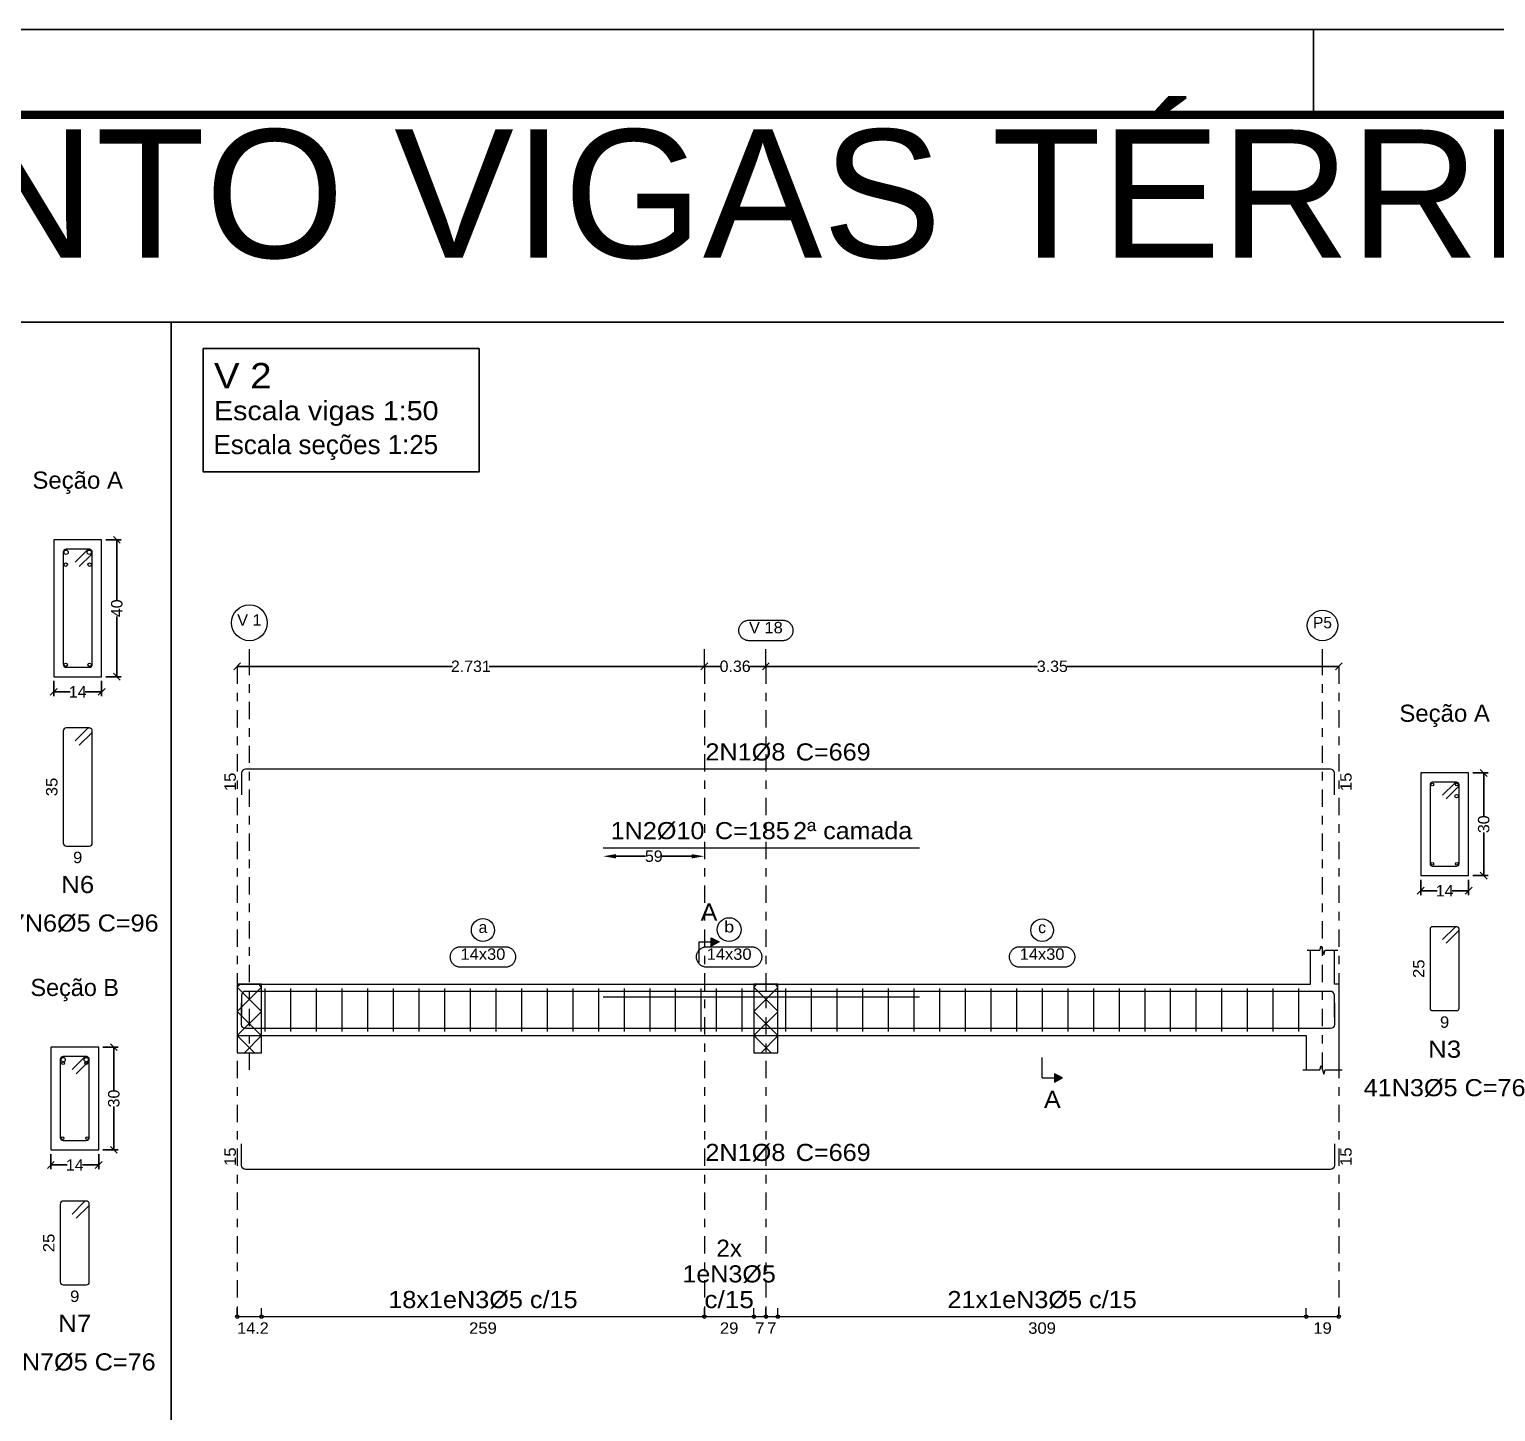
# Model space of a CAD drawing. Header units: centimetres. Extents: x 3194 to 3278, y -951 to -517.
# Drawn here: x 3226.4 to 3243.55, y -532.97 to -516.81 of the extents above; entities that cross this region are included whole.
import ezdxf
from ezdxf.enums import TextEntityAlignment as Align

# ---------------------------------------------------------------- set-up
doc = ezdxf.new("R2010")
doc.units = ezdxf.units.CM
doc.linetypes.add('CYPE_RAYAPUNTO', pattern=[0.4125, 0.2025, -0.105, 0, -0.105])
for name, color, linetype, lineweight in [('ARM_LONGITUDINAL_Ø10', 33, 'Continuous', 9), ('ARM_LONGITUDINAL_Ø12_5', 34, 'Continuous', 9), ('ARM_LONGITUDINAL_Ø8', 32, 'Continuous', 9), ('ARM_TRANSVERSAL_Ø5', 120, 'Continuous', 9), ('ELE_ARM_TRANS_TXT_EST', 7, 'Continuous', 9), ('ELE_CONT_NOS', 7, 'Continuous', 9), ('ELE_CONT_VIG_CONCRETO', 7, 'Continuous', 9), ('ELE_COT_COMPRIMENTO_PROJETADO', 8, 'Continuous', 0), ('ELE_COT_COT_ANCORAGENS', 8, 'Continuous', 0), ('ELE_COT_COT_ARM', 8, 'Continuous', 0), ('ELE_COT_COT_EST', 8, 'Continuous', 0), ('ELE_COT_COT_LIN_APOIOS', 8, 'CYPE_RAYAPUNTO', 0), ('ELE_COT_TEXTOS_ESTRIBOS', 8, 'Continuous', 0), ('ELE_REF_COT_LIN_AUX_COTA', 8, 'CYPE_RAYAPUNTO', 9), ('ELE_REF_LINHAS_MARCAS_PLANTA', 8, 'Continuous', 9), ('ELE_REF_MARCAS_PLANTA', 8, 'Continuous', 9), ('ELE_REF_REF_ESCALA', 3, 'Continuous', 9), ('ELE_REF_REF_NOME', 8, 'Continuous', 9), ('ELE_REF_REF_REFERENCIA', 8, 'Continuous', 9), ('ELE_REF_TEXTO_REF_NOME', 8, 'Continuous', 9), ('ELE_REF_TEXTO_REF_REFERENCIA', 8, 'Continuous', 9), ('POR_ARM_LONG_ARM_TEXTOS', 7, 'Continuous', 9), ('POR_ARM_LONG_TXT_COMP', 7, 'Continuous', 9), ('POR_ARM_LONG_TXT_IND_LAYER_ARM_LONG', 7, 'Continuous', 9), ('SEC_CONT_VIG_CONCRETO_CORTE', 7, 'Continuous', 9), ('SEC_COTAS_SEC_DIM_VIGA', 8, 'Continuous', 0), ('SEC_COTAS_TEXTOS_DETALHE_ESTRIBOS', 8, 'Continuous', 0), ('SEC_REF_TXT_NOMES', 2, 'Continuous', 9), ('SEC_REF_TXT_POSICOES_ARM_ESTRIBOS', 7, 'Continuous', 9)]:
    doc.layers.add(name, color=color, linetype=linetype, lineweight=lineweight)
doc.layers.add('ARQ-FOLHA', color=7, linetype='Continuous')
doc.layers.add('COTA CYPE', color=31, linetype='Continuous')
doc.styles.add('CYPETXT', font='arial.ttf', dxfattribs={"height": 0.2})
doc.styles.add('CYPETXT_0.2', font='arial.ttf', dxfattribs={"height": 0.133333})
doc.styles.add('TQS_ARIAL', font='arial.ttf')
doc.dimstyles.new('cype_arrow', dxfattribs={"dimtxt": 0.18, "dimasz": 0.15, "dimexe": 0.05, "dimexo": 0.05, "dimgap": 0, "dimtad": 0, "dimdec": 4, "dimzin": 0, "dimdsep": 46, "dimtxsty": 'CYPETXT_0.2', "dimcen": 0.09, "dimadec": 0, "dimazin": 0, "dimtfac": 1, "dimtdec": 4, "dimtofl": 0, "dimtmove": 2, "dimatfit": 3, "dimfxl": 1, "dimtolj": 1, "dimtzin": 0, "dimarcsym": 0})
doc.dimstyles.new('cype_oblique', dxfattribs={"dimtxt": 0.18, "dimasz": 0.18, "dimexe": 0.05, "dimexo": 0.05, "dimgap": 0, "dimtad": 0, "dimdec": 4, "dimzin": 0, "dimdsep": 46, "dimtxsty": 'CYPETXT_0.2', "dimblk": 'OBLIQUE', "dimtsz": 0.04, "dimcen": 0.09, "dimadec": 0, "dimazin": 0, "dimtfac": 1, "dimtdec": 4, "dimtofl": 0, "dimtmove": 2, "dimatfit": 3, "dimfxl": 1, "dimtolj": 1, "dimtzin": 0, "dimarcsym": 0})

# ---------------------------------------------------------------- blocks, each defined once
blk = doc.blocks.new('FOLHA A1')
at = {"layer": 'ARQ-FOLHA'}
for p, q in [((841, 0), (0, 0)), ((471, -10), (471, 0))]:
    blk.add_line(p, q, dxfattribs=at)
at = {"layer": 'ARQ-FOLHA', "const_width": 1}
blk.add_lwpolyline([(25, -10), (25, -584), (831, -584), (831, -10), (25, -10)], dxfattribs=at)
blk = doc.blocks.new('*D1109')
at = {"layer": 'Defpoints', "color": 0, "transparency": 16777216}
for p in [(3226.685, -524.381), (3227.245, -524.381), (3227.245, -524.558)]:
    blk.add_point(p, dxfattribs=at)
at = {"layer": 'SEC_COTAS_SEC_DIM_VIGA', "color": 0, "lineweight": -2, "transparency": 16777216}
for p, q in [((3226.645, -524.598), (3226.725, -524.518)), ((3226.685, -524.431), (3226.685, -524.608)), ((3226.685, -524.558), (3226.876, -524.558)), ((3227.245, -524.558), (3227.054, -524.558)), ((3227.205, -524.598), (3227.285, -524.518)), ((3227.245, -524.431), (3227.245, -524.608))]:
    blk.add_line(p, q, dxfattribs=at)
at = {"layer": 'SEC_COTAS_SEC_DIM_VIGA', "color": 0, "transparency": 16777216, "insert": (3226.965, -524.558), "char_height": 0.1333, "attachment_point": 5, "style": 'CYPETXT_0.2'}
blk.add_mtext('\\A1;14', dxfattribs=at)
blk = doc.blocks.new('_OBLIQUE')
at = {"color": 0, "linetype": 'ByBlock'}
blk.add_line((-0.5, -0.5), (0.5, 0.5), dxfattribs=at)
blk = doc.blocks.new('*D1110')
at = {"layer": 'Defpoints', "color": 0, "transparency": 16777216}
for p in [(3227.245, -522.781), (3227.423, -522.781), (3227.245, -524.381)]:
    blk.add_point(p, dxfattribs=at)
at = {"layer": 'SEC_COTAS_SEC_DIM_VIGA', "color": 0, "lineweight": -2, "transparency": 16777216}
for p, q in [((3227.295, -522.781), (3227.473, -522.781)), ((3227.463, -522.821), (3227.383, -522.741)), ((3227.423, -522.781), (3227.423, -523.483)), ((3227.423, -524.381), (3227.423, -523.679)), ((3227.295, -524.381), (3227.473, -524.381)), ((3227.463, -524.421), (3227.383, -524.341))]:
    blk.add_line(p, q, dxfattribs=at)
at = {"layer": 'SEC_COTAS_SEC_DIM_VIGA', "color": 0, "transparency": 16777216, "insert": (3227.423, -523.581), "char_height": 0.1333, "attachment_point": 5, "rotation": 90, "style": 'CYPETXT_0.2'}
blk.add_mtext('\\A1;40', dxfattribs=at)
blk = doc.blocks.new('*D1115')
at = {"layer": 'Defpoints', "color": 0, "transparency": 16777216}
for p in [(3226.651, -529.912), (3227.211, -529.912), (3227.211, -530.089)]:
    blk.add_point(p, dxfattribs=at)
at = {"layer": 'SEC_COTAS_SEC_DIM_VIGA', "color": 0, "lineweight": -2, "transparency": 16777216}
for p, q in [((3226.611, -530.129), (3226.691, -530.049)), ((3226.651, -529.962), (3226.651, -530.139)), ((3227.171, -530.129), (3227.251, -530.049)), ((3227.211, -529.962), (3227.211, -530.139)), ((3226.651, -530.089), (3226.842, -530.089)), ((3227.211, -530.089), (3227.02, -530.089))]:
    blk.add_line(p, q, dxfattribs=at)
at = {"layer": 'SEC_COTAS_SEC_DIM_VIGA', "color": 0, "transparency": 16777216, "insert": (3226.931, -530.089), "char_height": 0.1333, "attachment_point": 5, "style": 'CYPETXT_0.2'}
blk.add_mtext('\\A1;14', dxfattribs=at)
blk = doc.blocks.new('*D1116')
at = {"layer": 'Defpoints', "color": 0, "transparency": 16777216}
for p in [(3227.211, -528.712), (3227.388, -528.712), (3227.211, -529.912)]:
    blk.add_point(p, dxfattribs=at)
at = {"layer": 'SEC_COTAS_SEC_DIM_VIGA', "color": 0, "lineweight": -2, "transparency": 16777216}
for p, q in [((3227.428, -528.752), (3227.348, -528.672)), ((3227.261, -528.712), (3227.438, -528.712)), ((3227.388, -528.712), (3227.388, -529.216)), ((3227.388, -529.912), (3227.388, -529.407)), ((3227.428, -529.952), (3227.348, -529.872)), ((3227.261, -529.912), (3227.438, -529.912))]:
    blk.add_line(p, q, dxfattribs=at)
at = {"layer": 'SEC_COTAS_SEC_DIM_VIGA', "color": 0, "transparency": 16777216, "insert": (3227.388, -529.312), "char_height": 0.1333, "attachment_point": 5, "rotation": 90, "style": 'CYPETXT_0.2'}
blk.add_mtext('\\A1;30', dxfattribs=at)
blk = doc.blocks.new('*D1119')
at = {"layer": 'Defpoints', "color": 0, "transparency": 16777216}
for p in [(3242.672, -526.706), (3243.232, -526.706), (3243.232, -526.883)]:
    blk.add_point(p, dxfattribs=at)
at = {"layer": 'SEC_COTAS_SEC_DIM_VIGA', "color": 0, "lineweight": -2, "transparency": 16777216}
for p, q in [((3242.672, -526.756), (3242.672, -526.933)), ((3243.232, -526.756), (3243.232, -526.933)), ((3242.632, -526.923), (3242.712, -526.843)), ((3242.672, -526.883), (3242.863, -526.883)), ((3243.232, -526.883), (3243.041, -526.883)), ((3243.192, -526.923), (3243.272, -526.843))]:
    blk.add_line(p, q, dxfattribs=at)
at = {"layer": 'SEC_COTAS_SEC_DIM_VIGA', "color": 0, "transparency": 16777216, "insert": (3242.952, -526.883), "char_height": 0.1333, "attachment_point": 5, "style": 'CYPETXT_0.2'}
blk.add_mtext('\\A1;14', dxfattribs=at)
blk = doc.blocks.new('*D1120')
at = {"layer": 'Defpoints', "color": 0, "transparency": 16777216}
for p in [(3243.232, -525.506), (3243.409, -525.506), (3243.232, -526.706)]:
    blk.add_point(p, dxfattribs=at)
at = {"layer": 'SEC_COTAS_SEC_DIM_VIGA', "color": 0, "lineweight": -2, "transparency": 16777216}
for p, q in [((3243.282, -525.506), (3243.459, -525.506)), ((3243.449, -525.546), (3243.369, -525.466)), ((3243.409, -525.506), (3243.409, -526.01)), ((3243.409, -526.706), (3243.409, -526.201)), ((3243.282, -526.706), (3243.459, -526.706)), ((3243.449, -526.746), (3243.369, -526.666))]:
    blk.add_line(p, q, dxfattribs=at)
at = {"layer": 'SEC_COTAS_SEC_DIM_VIGA', "color": 0, "transparency": 16777216, "insert": (3243.409, -526.106), "char_height": 0.1333, "attachment_point": 5, "rotation": 90, "style": 'CYPETXT_0.2'}
blk.add_mtext('\\A1;30', dxfattribs=at)
blk = doc.blocks.new('*D1121')
at = {"layer": 'Defpoints', "color": 0, "transparency": 16777216}
for p in [(3228.831, -524.26), (3228.831, -524.26), (3234.294, -524.26)]:
    blk.add_point(p, dxfattribs=at)
at = {"layer": 'ELE_COT_COMPRIMENTO_PROJETADO', "color": 0, "lineweight": -2, "transparency": 16777216}
for p, q in [((3228.791, -524.3), (3228.871, -524.22)), ((3234.254, -524.3), (3234.334, -524.22)), ((3228.831, -524.26), (3231.349, -524.26)), ((3234.294, -524.26), (3231.776, -524.26))]:
    blk.add_line(p, q, dxfattribs=at)
at = {"layer": 'ELE_COT_COMPRIMENTO_PROJETADO', "color": 0, "transparency": 16777216, "insert": (3231.563, -524.26), "char_height": 0.1333, "attachment_point": 5, "style": 'CYPETXT_0.2'}
blk.add_mtext('\\A1;2.731', dxfattribs=at)
blk = doc.blocks.new('*D1122')
at = {"layer": 'Defpoints', "color": 0, "transparency": 16777216}
for p in [(3234.294, -524.26), (3234.294, -524.26), (3235.014, -524.26)]:
    blk.add_point(p, dxfattribs=at)
at = {"layer": 'ELE_COT_COMPRIMENTO_PROJETADO', "color": 0, "lineweight": -2, "transparency": 16777216}
for p, q in [((3234.254, -524.3), (3234.334, -524.22)), ((3234.974, -524.3), (3235.054, -524.22)), ((3234.294, -524.26), (3234.481, -524.26)), ((3235.014, -524.26), (3234.827, -524.26))]:
    blk.add_line(p, q, dxfattribs=at)
at = {"layer": 'ELE_COT_COMPRIMENTO_PROJETADO', "color": 0, "transparency": 16777216, "insert": (3234.654, -524.26), "char_height": 0.1333, "attachment_point": 5, "style": 'CYPETXT_0.2'}
blk.add_mtext('\\A1;0.36', dxfattribs=at)
blk = doc.blocks.new('*D1123')
at = {"layer": 'Defpoints', "color": 0, "transparency": 16777216}
for p in [(3235.014, -524.26), (3235.014, -524.26), (3241.714, -524.26)]:
    blk.add_point(p, dxfattribs=at)
at = {"layer": 'ELE_COT_COMPRIMENTO_PROJETADO', "color": 0, "lineweight": -2, "transparency": 16777216}
for p, q in [((3234.974, -524.3), (3235.054, -524.22)), ((3241.674, -524.3), (3241.754, -524.22)), ((3235.014, -524.26), (3238.19, -524.26)), ((3241.714, -524.26), (3238.537, -524.26))]:
    blk.add_line(p, q, dxfattribs=at)
at = {"layer": 'ELE_COT_COMPRIMENTO_PROJETADO', "color": 0, "transparency": 16777216, "insert": (3238.364, -524.26), "char_height": 0.1333, "attachment_point": 5, "style": 'CYPETXT_0.2'}
blk.add_mtext('\\A1;3.35', dxfattribs=at)
blk = doc.blocks.new('*D1117')
at = {"layer": 'Defpoints', "color": 0, "transparency": 16777216}
for p in [(3233.111, -526.48), (3234.294, -526.48), (3234.294, -526.48)]:
    blk.add_point(p, dxfattribs=at)
at = {"layer": 'ELE_COT_COT_ARM', "color": 0, "lineweight": -2, "transparency": 16777216}
for p, q in [((3233.261, -526.48), (3233.607, -526.48)), ((3234.144, -526.48), (3233.798, -526.48))]:
    blk.add_line(p, q, dxfattribs=at)
at = {"layer": 'ELE_COT_COT_ARM', "color": 0, "transparency": 16777216}
for points in [[(3233.261, -526.455), (3233.261, -526.505), (3233.111, -526.48)], [(3234.144, -526.455), (3234.144, -526.505), (3234.294, -526.48)]]:
    blk.add_solid(points, dxfattribs=at)
at = {"layer": 'ELE_COT_COT_ARM', "color": 0, "transparency": 16777216, "insert": (3233.703, -526.48), "char_height": 0.1333, "attachment_point": 5, "style": 'CYPETXT_0.2'}
blk.add_mtext('\\A1;59', dxfattribs=at)

msp = doc.modelspace()

# ---------------------------------------------------------------- hatches: boundary and pattern name
at = {"layer": 'ELE_REF_LINHAS_MARCAS_PLANTA'}
for points in [[(3234.3729, -527.53025), (3234.3729, -527.43425), (3234.4689, -527.48225)], [(3238.38775, -529.02425), (3238.38775, -529.12025), (3238.48375, -529.07225)]]:
    msp.add_hatch(color=256, dxfattribs=at).paths.add_polyline_path(points)

# ---------------------------------------------------------------- linework, layer by layer
for p, q in [((3196.8194, -520.23693), (3259.9194, -520.23693)), ((3228.05994, -520.23693), (3228.05994, -533.5243))]:
    msp.add_line(p, q)
at = {"layer": 'ARM_LONGITUDINAL_Ø10'}
for points in [[(3233.11114, -526.3803), (3236.81114, -526.3803)], [(3233.11114, -528.12525), (3236.81114, -528.12525)]]:
    msp.add_lwpolyline(points, dxfattribs=at)
for centre in [(3226.82523, -523.07086), (3227.10523, -523.07086), (3226.82523, -524.24086), (3227.10523, -524.24086), (3243.0916, -525.77768)]:
    msp.add_circle(centre, 0.02, dxfattribs=at)
at = {"layer": 'ARM_LONGITUDINAL_Ø12_5'}
for centre in [(3226.83023, -522.92586), (3227.10023, -522.92586), (3226.79557, -528.85656), (3227.06557, -528.85656)]:
    msp.add_circle(centre, 0.025, dxfattribs=at)
at = {"layer": 'ARM_LONGITUDINAL_Ø8'}
for points in [[(3241.66375, -525.7603), (3241.66375, -525.5083), (3241.66009, -525.48993), (3241.64969, -525.47436), (3241.63412, -525.46395), (3241.61575, -525.4603), (3228.92938, -525.4603), (3228.91101, -525.46395), (3228.89544, -525.47436), (3228.88503, -525.48993), (3228.88138, -525.5083), (3228.88138, -525.7603)], [(3241.66375, -528.35925), (3241.66375, -528.10725), (3241.66009, -528.08888), (3241.64969, -528.07331), (3241.63412, -528.0629), (3241.61575, -528.05925), (3228.92938, -528.05925), (3228.91101, -528.0629), (3228.89544, -528.07331), (3228.88503, -528.08888), (3228.88138, -528.10725), (3228.88138, -528.35925)], [(3241.66375, -528.19525), (3241.66375, -528.44725), (3241.66009, -528.46562), (3241.64969, -528.48119), (3241.63412, -528.49159), (3241.61575, -528.49525), (3228.92938, -528.49525), (3228.91101, -528.49159), (3228.89544, -528.48119), (3228.88503, -528.46562), (3228.88138, -528.44725), (3228.88138, -528.19525)], [(3241.66375, -529.84225), (3241.66375, -530.09425), (3241.66009, -530.11262), (3241.64969, -530.12819), (3241.63412, -530.13859), (3241.61575, -530.14225), (3228.92938, -530.14225), (3228.91101, -530.13859), (3228.89544, -530.12819), (3228.88503, -530.11262), (3228.88138, -530.09425), (3228.88138, -529.84225)]]:
    msp.add_lwpolyline(points, dxfattribs=at)
for centre in [(3242.8076, -525.64168), (3243.0956, -525.64168), (3242.8076, -526.56968), (3243.0956, -526.56968), (3226.79557, -528.89756), (3227.06557, -528.89756), (3226.78657, -529.77556), (3227.07457, -529.77556)]:
    msp.add_circle(centre, 0.016, dxfattribs=at)
at = {"layer": 'ARM_TRANSVERSAL_Ø5'}
for p, q in [((3229.15469, -528.02725), (3229.15469, -528.52725)), ((3229.45469, -528.02725), (3229.45469, -528.52725)), ((3229.75469, -528.02725), (3229.75469, -528.52725)), ((3230.05469, -528.02725), (3230.05469, -528.52725)), ((3230.35469, -528.02725), (3230.35469, -528.52725)), ((3230.65469, -528.02725), (3230.65469, -528.52725)), ((3230.95469, -528.02725), (3230.95469, -528.52725)), ((3231.25469, -528.02725), (3231.25469, -528.52725)), ((3231.55469, -528.02725), (3231.55469, -528.52725)), ((3231.85469, -528.02725), (3231.85469, -528.52725)), ((3232.15469, -528.02725), (3232.15469, -528.52725)), ((3232.45469, -528.02725), (3232.45469, -528.52725)), ((3232.75469, -528.02725), (3232.75469, -528.52725)), ((3233.05469, -528.02725), (3233.05469, -528.52725)), ((3233.35469, -528.02725), (3233.35469, -528.52725)), ((3233.65469, -528.02725), (3233.65469, -528.52725)), ((3233.95469, -528.02725), (3233.95469, -528.52725)), ((3234.25469, -528.02725), (3234.25469, -528.52725)), ((3234.4339, -528.02725), (3234.4339, -528.52725)), ((3234.7339, -528.02725), (3234.7339, -528.52725)), ((3235.24375, -528.02725), (3235.24375, -528.52725)), ((3235.54375, -528.02725), (3235.54375, -528.52725)), ((3235.84375, -528.02725), (3235.84375, -528.52725)), ((3236.14375, -528.02725), (3236.14375, -528.52725)), ((3236.44375, -528.02725), (3236.44375, -528.52725)), ((3236.74375, -528.02725), (3236.74375, -528.52725)), ((3237.04375, -528.02725), (3237.04375, -528.52725)), ((3237.34375, -528.02725), (3237.34375, -528.52725)), ((3237.64375, -528.02725), (3237.64375, -528.52725)), ((3237.94375, -528.02725), (3237.94375, -528.52725)), ((3238.24375, -528.02725), (3238.24375, -528.52725)), ((3238.54375, -528.02725), (3238.54375, -528.52725)), ((3238.84375, -528.02725), (3238.84375, -528.52725)), ((3239.14375, -528.02725), (3239.14375, -528.52725)), ((3239.44375, -528.02725), (3239.44375, -528.52725)), ((3239.74375, -528.02725), (3239.74375, -528.52725)), ((3240.04375, -528.02725), (3240.04375, -528.52725)), ((3240.34375, -528.02725), (3240.34375, -528.52725)), ((3240.64375, -528.02725), (3240.64375, -528.52725)), ((3240.94375, -528.02725), (3240.94375, -528.52725)), ((3241.24375, -528.02725), (3241.24375, -528.52725))]:
    msp.add_line(p, q, dxfattribs=at)
for points in [[(3226.98356, -523.09203), (3227.12498, -522.9506), (3227.12933, -522.9453), (3227.13256, -522.93925), (3227.13456, -522.93268), (3227.13523, -522.92586), (3227.13456, -522.91903), (3227.13256, -522.91246), (3227.12933, -522.90641), (3227.12498, -522.90111), (3227.11967, -522.89675), (3227.11362, -522.89352), (3227.10706, -522.89153), (3227.10023, -522.89086), (3226.83023, -522.89086), (3226.81683, -522.89352), (3226.80548, -522.90111), (3226.79789, -522.91246), (3226.79523, -522.92586), (3226.79523, -524.23586), (3226.79789, -524.24925), (3226.80548, -524.2606), (3226.81683, -524.26819), (3226.83023, -524.27086), (3227.10023, -524.27086), (3227.11362, -524.26819), (3227.12498, -524.2606), (3227.13256, -524.24925), (3227.13523, -524.23586), (3227.13523, -522.92586), (3227.13456, -522.91903), (3227.13256, -522.91246), (3227.12933, -522.90641), (3227.12498, -522.90111), (3227.11967, -522.89675), (3227.11362, -522.89352), (3227.10706, -522.89153), (3227.10023, -522.89086), (3227.0934, -522.89153), (3227.08683, -522.89352), (3227.08078, -522.89675), (3227.07548, -522.90111), (3226.93406, -523.04253)], [(3226.98356, -525.18136), (3227.12498, -525.03994), (3227.12933, -525.03463), (3227.13256, -525.02858), (3227.13456, -525.02202), (3227.13523, -525.01519), (3227.13456, -525.00836), (3227.13256, -525.00179), (3227.12933, -524.99574), (3227.12498, -524.99044), (3227.11967, -524.98609), (3227.11362, -524.98285), (3227.10706, -524.98086), (3227.10023, -524.98019), (3226.83023, -524.98019), (3226.81683, -524.98285), (3226.80548, -524.99044), (3226.79789, -525.00179), (3226.79523, -525.01519), (3226.79523, -526.32519), (3226.79789, -526.33858), (3226.80548, -526.34994), (3226.81683, -526.35752), (3226.83023, -526.36019), (3227.10023, -526.36019), (3227.11362, -526.35752), (3227.12498, -526.34994), (3227.13256, -526.33858), (3227.13523, -526.32519), (3227.13523, -525.01519), (3227.13456, -525.00836), (3227.13256, -525.00179), (3227.12933, -524.99574), (3227.12498, -524.99044), (3227.11967, -524.98609), (3227.11362, -524.98285), (3227.10706, -524.98086), (3227.10023, -524.98019), (3227.0934, -524.98086), (3227.08683, -524.98285), (3227.08078, -524.98609), (3227.07548, -524.99044), (3226.93406, -525.13186)], [(3242.97025, -525.80746), (3243.11577, -525.66345), (3243.11827, -525.65941), (3243.1201, -525.65503), (3243.12122, -525.65041), (3243.1216, -525.64568), (3243.12102, -525.63983), (3243.11932, -525.6342), (3243.11654, -525.62901), (3243.11281, -525.62447), (3243.10827, -525.62073), (3243.10308, -525.61796), (3243.09745, -525.61626), (3243.0916, -525.61568), (3242.8076, -525.61568), (3242.79765, -525.61766), (3242.78921, -525.62329), (3242.78358, -525.63173), (3242.7816, -525.64168), (3242.7816, -526.56968), (3242.78358, -526.57963), (3242.78921, -526.58806), (3242.79765, -526.5937), (3242.8076, -526.59568), (3243.0916, -526.59568), (3243.10308, -526.59339), (3243.11281, -526.58689), (3243.11932, -526.57716), (3243.1216, -526.56568), (3243.1216, -525.64568), (3243.12102, -525.63983), (3243.11932, -525.6342), (3243.11654, -525.62901), (3243.11281, -525.62447), (3243.10827, -525.62073), (3243.10308, -525.61796), (3243.09745, -525.61626), (3243.0916, -525.61568), (3243.0858, -525.61624), (3243.08022, -525.61792), (3243.07506, -525.62065), (3243.07054, -525.62432), (3242.92812, -525.76474)], [(3242.97025, -527.4968), (3243.11577, -527.35278), (3243.11827, -527.34874), (3243.1201, -527.34436), (3243.12122, -527.33975), (3243.1216, -527.33501), (3243.12102, -527.32916), (3243.11932, -527.32353), (3243.11654, -527.31834), (3243.11281, -527.3138), (3243.10827, -527.31007), (3243.10308, -527.3073), (3243.09745, -527.30559), (3243.0916, -527.30501), (3242.8076, -527.30501), (3242.79765, -527.30699), (3242.78921, -527.31263), (3242.78358, -527.32106), (3242.7816, -527.33101), (3242.7816, -528.25901), (3242.78358, -528.26896), (3242.78921, -528.2774), (3242.79765, -528.28303), (3242.8076, -528.28501), (3243.0916, -528.28501), (3243.10308, -528.28273), (3243.11281, -528.27623), (3243.11932, -528.26649), (3243.1216, -528.25501), (3243.1216, -527.33501), (3243.12102, -527.32916), (3243.11932, -527.32353), (3243.11654, -527.31834), (3243.11281, -527.3138), (3243.10827, -527.31007), (3243.10308, -527.3073), (3243.09745, -527.30559), (3243.0916, -527.30501), (3243.0858, -527.30558), (3243.08022, -527.30726), (3243.07506, -527.30998), (3243.07054, -527.31365), (3242.92812, -527.45407)], [(3226.9489, -529.02273), (3227.09032, -528.88131), (3227.09467, -528.87601), (3227.09791, -528.86996), (3227.0999, -528.86339), (3227.10057, -528.85656), (3227.0999, -528.84973), (3227.09791, -528.84317), (3227.09467, -528.83712), (3227.09032, -528.83181), (3227.08502, -528.82746), (3227.07897, -528.82423), (3227.0724, -528.82223), (3227.06557, -528.82156), (3226.79557, -528.82156), (3226.78218, -528.82423), (3226.77082, -528.83181), (3226.76324, -528.84317), (3226.76057, -528.85656), (3226.76057, -529.76656), (3226.76324, -529.77996), (3226.77082, -529.79131), (3226.78218, -529.7989), (3226.79557, -529.80156), (3227.06557, -529.80156), (3227.07897, -529.7989), (3227.09032, -529.79131), (3227.09791, -529.77996), (3227.10057, -529.76656), (3227.10057, -528.85656), (3227.0999, -528.84973), (3227.09791, -528.84317), (3227.09467, -528.83712), (3227.09032, -528.83181), (3227.08502, -528.82746), (3227.07897, -528.82423), (3227.0724, -528.82223), (3227.06557, -528.82156), (3227.05874, -528.82223), (3227.05218, -528.82423), (3227.04613, -528.82746), (3227.04082, -528.83181), (3226.8994, -528.97323)], [(3226.9489, -530.71207), (3227.09032, -530.57064), (3227.09467, -530.56534), (3227.09791, -530.55929), (3227.0999, -530.55272), (3227.10057, -530.5459), (3227.0999, -530.53907), (3227.09791, -530.5325), (3227.09467, -530.52645), (3227.09032, -530.52115), (3227.08502, -530.51679), (3227.07897, -530.51356), (3227.0724, -530.51157), (3227.06557, -530.5109), (3226.79557, -530.5109), (3226.78218, -530.51356), (3226.77082, -530.52115), (3226.76324, -530.5325), (3226.76057, -530.5459), (3226.76057, -531.4559), (3226.76324, -531.46929), (3226.77082, -531.48064), (3226.78218, -531.48823), (3226.79557, -531.4909), (3227.06557, -531.4909), (3227.07897, -531.48823), (3227.09032, -531.48064), (3227.09791, -531.46929), (3227.10057, -531.4559), (3227.10057, -530.5459), (3227.0999, -530.53907), (3227.09791, -530.5325), (3227.09467, -530.52645), (3227.09032, -530.52115), (3227.08502, -530.51679), (3227.07897, -530.51356), (3227.0724, -530.51157), (3227.06557, -530.5109), (3227.05874, -530.51157), (3227.05218, -530.51356), (3227.04613, -530.51679), (3227.04082, -530.52115), (3226.8994, -530.66257)]]:
    msp.add_lwpolyline(points, dxfattribs=at)
at = {"layer": 'COTA CYPE'}
msp.add_lwpolyline([(3228.4336, -520.5442), (3231.66001, -520.5442), (3231.66001, -521.98768), (3228.4336, -521.98768)], close=True, dxfattribs=at)
at = {"layer": 'ELE_CONT_NOS'}
for p, q in [((3241.38375, -527.97725), (3241.38375, -527.57725)), ((3241.66375, -527.97725), (3241.66375, -527.57725)), ((3228.83138, -527.97725), (3228.83138, -528.57725)), ((3234.87375, -527.97725), (3234.87375, -527.97725)), ((3235.15375, -527.97725), (3235.15375, -527.97725)), ((3241.33375, -527.97725), (3241.38375, -527.97725)), ((3241.71375, -527.97725), (3241.66375, -527.97725)), ((3234.87375, -528.57725), (3234.87375, -528.57725)), ((3235.15375, -528.57725), (3235.15375, -528.57725)), ((3241.33375, -528.57725), (3241.33375, -528.97725)), ((3241.71375, -528.57725), (3241.71375, -528.97725))]:
    msp.add_line(p, q, dxfattribs=at)
at = {"layer": 'ELE_CONT_NOS', "lineweight": 0}
for p, q in [((3228.83138, -528.01156), (3228.86569, -527.97725)), ((3228.83138, -528.2944), (3229.11534, -528.01044)), ((3229.11534, -528.29552), (3228.83138, -528.01156)), ((3229.11534, -528.01268), (3229.07991, -527.97725)), ((3234.87375, -528.01156), (3234.90806, -527.97725)), ((3235.15375, -528.29156), (3234.87375, -528.01156)), ((3234.87375, -528.2944), (3235.15375, -528.0144)), ((3235.15375, -528.00872), (3235.12227, -527.97725)), ((3228.83138, -528.57725), (3229.11534, -528.29328)), ((3229.11534, -528.57837), (3228.83138, -528.2944)), ((3235.15375, -528.5744), (3234.87375, -528.2944)), ((3234.87375, -528.57725), (3235.15375, -528.29725)), ((3229.03138, -528.77725), (3228.83138, -528.57725)), ((3228.91422, -528.77725), (3229.11534, -528.57612)), ((3235.07375, -528.77725), (3234.87375, -528.57725)), ((3234.95659, -528.77725), (3235.15375, -528.58009))]:
    msp.add_line(p, q, dxfattribs=at)
at = {"layer": 'ELE_CONT_NOS'}
for points in [[(3241.34375, -527.57725), (3241.49375, -527.57725), (3241.50875, -527.52725), (3241.53875, -527.62725), (3241.55375, -527.57725), (3241.70375, -527.57725)], [(3228.83138, -527.97725), (3229.11534, -527.97725)], [(3234.87375, -527.97725), (3235.15375, -527.97725)], [(3241.71375, -527.97725), (3241.71375, -528.57725)], [(3228.83138, -528.57725), (3229.11534, -528.57725)], [(3234.87375, -528.57725), (3235.15375, -528.57725)], [(3241.29375, -528.97725), (3241.49375, -528.97725), (3241.50875, -528.92725), (3241.53875, -529.02725), (3241.55375, -528.97725), (3241.75375, -528.97725)]]:
    msp.add_lwpolyline(points, dxfattribs=at)
at = {"layer": 'ELE_CONT_NOS', "lineweight": 0}
for points in [[(3228.83138, -527.97725), (3228.83138, -528.77725), (3229.11534, -528.77725), (3229.11534, -527.97725), (3228.83138, -527.97725)], [(3234.87375, -527.97725), (3234.87375, -528.77725), (3235.15375, -528.77725), (3235.15375, -527.97725), (3234.87375, -527.97725)]]:
    msp.add_lwpolyline(points, close=True, dxfattribs=at)
at = {"layer": 'ELE_CONT_VIG_CONCRETO'}
for p, q in [((3229.11534, -527.97725), (3234.29405, -527.97725)), ((3234.29405, -527.97725), (3234.87375, -527.97725)), ((3235.15375, -527.97725), (3241.33375, -527.97725)), ((3229.11534, -528.57725), (3234.29405, -528.57725)), ((3234.29405, -528.57725), (3234.87375, -528.57725)), ((3235.15375, -528.57725), (3241.33375, -528.57725))]:
    msp.add_line(p, q, dxfattribs=at)
at = {"layer": 'ELE_COT_COT_EST'}
for p, q in [((3228.83138, -531.86225), (3228.83138, -531.76225)), ((3229.11534, -531.86225), (3229.11534, -531.76225)), ((3234.29405, -531.86225), (3234.29405, -531.76225)), ((3234.87375, -531.86225), (3234.87375, -531.76225)), ((3235.01375, -531.86225), (3235.01375, -531.76225)), ((3235.15375, -531.86225), (3235.15375, -531.76225)), ((3241.33375, -531.86225), (3241.33375, -531.76225))]:
    msp.add_line(p, q, dxfattribs=at)
for points in [[(3228.83138, -531.86225), (3229.11534, -531.86225), (3229.11534, -531.76225)], [(3229.11534, -531.86225), (3234.29405, -531.86225), (3234.29405, -531.76225)], [(3234.29405, -531.86225), (3234.87375, -531.86225), (3234.87375, -531.76225)], [(3234.87375, -531.86225), (3235.01375, -531.86225), (3235.01375, -531.76225)], [(3235.01375, -531.86225), (3235.15375, -531.86225), (3235.15375, -531.76225)], [(3235.15375, -531.86225), (3241.33375, -531.86225), (3241.33375, -531.76225)], [(3241.33375, -531.86225), (3241.71375, -531.86225), (3241.71375, -531.76225)]]:
    msp.add_lwpolyline(points, dxfattribs=at)
for centre in [(3228.83138, -531.86225), (3229.11534, -531.86225), (3229.11534, -531.86225), (3234.29405, -531.86225), (3234.29405, -531.86225), (3234.87375, -531.86225), (3234.87375, -531.86225), (3235.01375, -531.86225), (3235.01375, -531.86225), (3235.15375, -531.86225), (3235.15375, -531.86225), (3241.33375, -531.86225), (3241.33375, -531.86225), (3241.71375, -531.86225)]:
    msp.add_circle(centre, 0.02, dxfattribs=at)
at = {"layer": 'ELE_COT_COT_LIN_APOIOS'}
for p, q in [((3228.83138, -524.2603), (3228.83138, -531.86225)), ((3234.29405, -524.2603), (3234.29405, -531.86225)), ((3235.01375, -524.2603), (3235.01375, -531.86225)), ((3241.71375, -524.2603), (3241.71375, -531.86225))]:
    msp.add_line(p, q, dxfattribs=at)
at = {"layer": 'ELE_REF_COT_LIN_AUX_COTA'}
for p, q in [((3228.97336, -524.2603), (3228.97336, -523.9603)), ((3234.29405, -524.2603), (3234.29405, -523.9603)), ((3235.01375, -524.2603), (3235.01375, -523.9603)), ((3241.52375, -524.2603), (3241.52375, -523.9603)), ((3228.97336, -528.97725), (3228.97336, -524.2603)), ((3241.52375, -528.97725), (3241.52375, -524.2603))]:
    msp.add_line(p, q, dxfattribs=at)
at = {"layer": 'ELE_REF_LINHAS_MARCAS_PLANTA'}
for p, q in [((3234.2289, -527.48225), (3234.2289, -527.72225)), ((3234.2289, -527.48225), (3234.3729, -527.48225)), ((3238.24375, -529.07225), (3238.24375, -528.83225)), ((3238.24375, -529.07225), (3238.38775, -529.07225))]:
    msp.add_line(p, q, dxfattribs=at)
for points in [[(3234.3729, -527.53025), (3234.3729, -527.43425), (3234.4689, -527.48225)], [(3238.38775, -529.02425), (3238.38775, -529.12025), (3238.48375, -529.07225)]]:
    msp.add_lwpolyline(points, close=True, dxfattribs=at)
at = {"layer": 'ELE_REF_REF_NOME'}
for points in [[(3231.96669, -527.53725), (3231.97471, -527.53751), (3231.98269, -527.53832), (3231.9906, -527.53965), (3231.9984, -527.54151), (3232.00606, -527.54389), (3232.01354, -527.54677), (3232.02082, -527.55014), (3232.02785, -527.554), (3232.03461, -527.55831), (3232.04106, -527.56307), (3232.04719, -527.56825), (3232.05295, -527.57382), (3232.05833, -527.57977), (3232.0633, -527.58607), (3232.06784, -527.59268), (3232.07193, -527.59958), (3232.07555, -527.60673), (3232.07868, -527.61412), (3232.08131, -527.62169), (3232.08343, -527.62943), (3232.08502, -527.63729), (3232.08609, -527.64524), (3232.08663, -527.65324), (3232.08663, -527.66126), (3232.08609, -527.66926), (3232.08502, -527.67721), (3232.08343, -527.68507), (3232.08131, -527.6928), (3232.07868, -527.70038), (3232.07555, -527.70776), (3232.07193, -527.71492), (3232.06784, -527.72182), (3232.0633, -527.72843), (3232.05833, -527.73472), (3232.05295, -527.74067), (3232.04719, -527.74625), (3232.04106, -527.75142), (3232.03461, -527.75618), (3232.02785, -527.76049), (3232.02082, -527.76435), (3232.01354, -527.76772), (3232.00606, -527.77061), (3231.9984, -527.77298), (3231.9906, -527.77484), (3231.98269, -527.77618), (3231.97471, -527.77698), (3231.96669, -527.77725), (3231.44269, -527.77725), (3231.43468, -527.77698), (3231.4267, -527.77618), (3231.41879, -527.77484), (3231.41099, -527.77298), (3231.40333, -527.77061), (3231.39585, -527.76772), (3231.38857, -527.76435), (3231.38154, -527.76049), (3231.37478, -527.75618), (3231.36832, -527.75142), (3231.3622, -527.74625), (3231.35644, -527.74067), (3231.35106, -527.73472), (3231.34609, -527.72843), (3231.34155, -527.72182), (3231.33746, -527.71492), (3231.33384, -527.70776), (3231.33071, -527.70038), (3231.32808, -527.6928), (3231.32596, -527.68507), (3231.32437, -527.67721), (3231.3233, -527.66926), (3231.32276, -527.66126), (3231.32276, -527.65324), (3231.3233, -527.64524), (3231.32437, -527.63729), (3231.32596, -527.62943), (3231.32808, -527.62169), (3231.33071, -527.61412), (3231.33384, -527.60673), (3231.33746, -527.59958), (3231.34155, -527.59268), (3231.34609, -527.58607), (3231.35106, -527.57977), (3231.35644, -527.57382), (3231.3622, -527.56825), (3231.36832, -527.56307), (3231.37478, -527.55831), (3231.38154, -527.554), (3231.38857, -527.55014), (3231.39585, -527.54677), (3231.40333, -527.54389), (3231.41099, -527.54151), (3231.41879, -527.53965), (3231.4267, -527.53832), (3231.43468, -527.53751), (3231.44269, -527.53725), (3231.96669, -527.53725)], [(3234.8459, -527.53725), (3234.85391, -527.53751), (3234.86189, -527.53832), (3234.8698, -527.53965), (3234.8776, -527.54151), (3234.88526, -527.54389), (3234.89274, -527.54677), (3234.90002, -527.55014), (3234.90705, -527.554), (3234.91381, -527.55831), (3234.92027, -527.56307), (3234.92639, -527.56825), (3234.93215, -527.57382), (3234.93753, -527.57977), (3234.9425, -527.58607), (3234.94704, -527.59268), (3234.95113, -527.59958), (3234.95475, -527.60673), (3234.95788, -527.61412), (3234.96051, -527.62169), (3234.96263, -527.62943), (3234.96422, -527.63729), (3234.96529, -527.64524), (3234.96583, -527.65324), (3234.96583, -527.66126), (3234.96529, -527.66926), (3234.96422, -527.67721), (3234.96263, -527.68507), (3234.96051, -527.6928), (3234.95788, -527.70038), (3234.95475, -527.70776), (3234.95113, -527.71492), (3234.94704, -527.72182), (3234.9425, -527.72843), (3234.93753, -527.73472), (3234.93215, -527.74067), (3234.92639, -527.74625), (3234.92027, -527.75142), (3234.91381, -527.75618), (3234.90705, -527.76049), (3234.90002, -527.76435), (3234.89274, -527.76772), (3234.88526, -527.77061), (3234.8776, -527.77298), (3234.8698, -527.77484), (3234.86189, -527.77618), (3234.85391, -527.77698), (3234.8459, -527.77725), (3234.3219, -527.77725), (3234.31388, -527.77698), (3234.3059, -527.77618), (3234.29799, -527.77484), (3234.29019, -527.77298), (3234.28253, -527.77061), (3234.27505, -527.76772), (3234.26777, -527.76435), (3234.26074, -527.76049), (3234.25398, -527.75618), (3234.24753, -527.75142), (3234.2414, -527.74625), (3234.23564, -527.74067), (3234.23026, -527.73472), (3234.22529, -527.72843), (3234.22075, -527.72182), (3234.21666, -527.71492), (3234.21305, -527.70776), (3234.20991, -527.70038), (3234.20728, -527.6928), (3234.20517, -527.68507), (3234.20357, -527.67721), (3234.2025, -527.66926), (3234.20196, -527.66126), (3234.20196, -527.65324), (3234.2025, -527.64524), (3234.20357, -527.63729), (3234.20517, -527.62943), (3234.20728, -527.62169), (3234.20991, -527.61412), (3234.21305, -527.60673), (3234.21666, -527.59958), (3234.22075, -527.59268), (3234.22529, -527.58607), (3234.23026, -527.57977), (3234.23564, -527.57382), (3234.2414, -527.56825), (3234.24753, -527.56307), (3234.25398, -527.55831), (3234.26074, -527.554), (3234.26777, -527.55014), (3234.27505, -527.54677), (3234.28253, -527.54389), (3234.29019, -527.54151), (3234.29799, -527.53965), (3234.3059, -527.53832), (3234.31388, -527.53751), (3234.3219, -527.53725), (3234.8459, -527.53725)], [(3238.50575, -527.53725), (3238.51376, -527.53751), (3238.52174, -527.53832), (3238.52965, -527.53965), (3238.53745, -527.54151), (3238.54511, -527.54389), (3238.55259, -527.54677), (3238.55987, -527.55014), (3238.5669, -527.554), (3238.57366, -527.55831), (3238.58012, -527.56307), (3238.58624, -527.56825), (3238.59201, -527.57382), (3238.59738, -527.57977), (3238.60236, -527.58607), (3238.60689, -527.59268), (3238.61098, -527.59958), (3238.6146, -527.60673), (3238.61773, -527.61412), (3238.62036, -527.62169), (3238.62248, -527.62943), (3238.62408, -527.63729), (3238.62514, -527.64524), (3238.62568, -527.65324), (3238.62568, -527.66126), (3238.62514, -527.66926), (3238.62408, -527.67721), (3238.62248, -527.68507), (3238.62036, -527.6928), (3238.61773, -527.70038), (3238.6146, -527.70776), (3238.61098, -527.71492), (3238.60689, -527.72182), (3238.60236, -527.72843), (3238.59738, -527.73472), (3238.59201, -527.74067), (3238.58624, -527.74625), (3238.58012, -527.75142), (3238.57366, -527.75618), (3238.5669, -527.76049), (3238.55987, -527.76435), (3238.55259, -527.76772), (3238.54511, -527.77061), (3238.53745, -527.77298), (3238.52965, -527.77484), (3238.52174, -527.77618), (3238.51376, -527.77698), (3238.50575, -527.77725), (3237.98175, -527.77725), (3237.97373, -527.77698), (3237.96575, -527.77618), (3237.95784, -527.77484), (3237.95004, -527.77298), (3237.94238, -527.77061), (3237.9349, -527.76772), (3237.92763, -527.76435), (3237.92059, -527.76049), (3237.91383, -527.75618), (3237.90738, -527.75142), (3237.90125, -527.74625), (3237.89549, -527.74067), (3237.89011, -527.73472), (3237.88514, -527.72843), (3237.8806, -527.72182), (3237.87651, -527.71492), (3237.8729, -527.70776), (3237.86976, -527.70038), (3237.86713, -527.6928), (3237.86502, -527.68507), (3237.86342, -527.67721), (3237.86235, -527.66926), (3237.86181, -527.66126), (3237.86181, -527.65324), (3237.86235, -527.64524), (3237.86342, -527.63729), (3237.86502, -527.62943), (3237.86713, -527.62169), (3237.86976, -527.61412), (3237.8729, -527.60673), (3237.87651, -527.59958), (3237.8806, -527.59268), (3237.88514, -527.58607), (3237.89011, -527.57977), (3237.89549, -527.57382), (3237.90125, -527.56825), (3237.90738, -527.56307), (3237.91383, -527.55831), (3237.92059, -527.554), (3237.92763, -527.55014), (3237.9349, -527.54677), (3237.94238, -527.54389), (3237.95004, -527.54151), (3237.95784, -527.53965), (3237.96575, -527.53832), (3237.97373, -527.53751), (3237.98175, -527.53725), (3238.50575, -527.53725)]]:
    msp.add_lwpolyline(points, close=True, dxfattribs=at)
for centre, radius in [((3231.70469, -527.34254), 0.13471), ((3234.5839, -527.33792), 0.13933), ((3238.24375, -527.34516), 0.13209)]:
    msp.add_circle(centre, radius, dxfattribs=at)
at = {"layer": 'ELE_REF_REF_REFERENCIA'}
msp.add_lwpolyline([(3235.21075, -523.7203), (3235.21876, -523.72057), (3235.22674, -523.72137), (3235.23465, -523.7227), (3235.24245, -523.72456), (3235.25011, -523.72694), (3235.25759, -523.72982), (3235.26487, -523.7332), (3235.2719, -523.73705), (3235.27866, -523.74137), (3235.28512, -523.74612), (3235.29124, -523.7513), (3235.29701, -523.75688), (3235.30238, -523.76282), (3235.30736, -523.76912), (3235.31189, -523.77573), (3235.31598, -523.78263), (3235.3196, -523.78979), (3235.32273, -523.79717), (3235.32536, -523.80475), (3235.32748, -523.81248), (3235.32908, -523.82034), (3235.33014, -523.82829), (3235.33068, -523.83629), (3235.33068, -523.84431), (3235.33014, -523.85231), (3235.32908, -523.86026), (3235.32748, -523.86812), (3235.32536, -523.87585), (3235.32273, -523.88343), (3235.3196, -523.89081), (3235.31598, -523.89797), (3235.31189, -523.90487), (3235.30736, -523.91148), (3235.30238, -523.91777), (3235.29701, -523.92372), (3235.29124, -523.9293), (3235.28512, -523.93448), (3235.27866, -523.93923), (3235.2719, -523.94355), (3235.26487, -523.9474), (3235.25759, -523.95078), (3235.25011, -523.95366), (3235.24245, -523.95604), (3235.23465, -523.95789), (3235.22674, -523.95923), (3235.21876, -523.96003), (3235.21075, -523.9603), (3234.81675, -523.9603), (3234.80873, -523.96003), (3234.80075, -523.95923), (3234.79284, -523.95789), (3234.78504, -523.95604), (3234.77738, -523.95366), (3234.7699, -523.95078), (3234.76263, -523.9474), (3234.75559, -523.94355), (3234.74883, -523.93923), (3234.74238, -523.93448), (3234.73625, -523.9293), (3234.73049, -523.92372), (3234.72511, -523.91777), (3234.72014, -523.91148), (3234.7156, -523.90487), (3234.71151, -523.89797), (3234.7079, -523.89081), (3234.70476, -523.88343), (3234.70213, -523.87585), (3234.70002, -523.86812), (3234.69842, -523.86026), (3234.69735, -523.85231), (3234.69681, -523.84431), (3234.69681, -523.83629), (3234.69735, -523.82829), (3234.69842, -523.82034), (3234.70002, -523.81248), (3234.70213, -523.80475), (3234.70476, -523.79717), (3234.7079, -523.78979), (3234.71151, -523.78263), (3234.7156, -523.77573), (3234.72014, -523.76912), (3234.72511, -523.76282), (3234.73049, -523.75688), (3234.73625, -523.7513), (3234.74238, -523.74612), (3234.74883, -523.74137), (3234.75559, -523.73705), (3234.76263, -523.7332), (3234.7699, -523.72982), (3234.77738, -523.72694), (3234.78504, -523.72456), (3234.79284, -523.7227), (3234.80075, -523.72137), (3234.80873, -523.72057), (3234.81675, -523.7203), (3235.21075, -523.7203)], close=True, dxfattribs=at)
for centre, radius in [((3228.97336, -523.7509), 0.2094), ((3241.52375, -523.78191), 0.17839)]:
    msp.add_circle(centre, radius, dxfattribs=at)
at = {"layer": 'SEC_CONT_VIG_CONCRETO_CORTE'}
for points in [[(3227.24523, -522.78086), (3226.68523, -522.78086), (3226.68523, -524.38086), (3227.24523, -524.38086), (3227.24523, -522.78086)], [(3243.2316, -525.50568), (3242.6716, -525.50568), (3242.6716, -526.70568), (3243.2316, -526.70568), (3243.2316, -525.50568)], [(3227.21057, -528.71156), (3226.65057, -528.71156), (3226.65057, -529.91156), (3227.21057, -529.91156), (3227.21057, -528.71156)]]:
    msp.add_lwpolyline(points, close=True, dxfattribs=at)

# ---------------------------------------------------------------- block references
at = {"layer": 'ARQ-FOLHA', "xscale": 0.1, "yscale": 0.1, "zscale": 0.1}
msp.add_blockref('FOLHA A1', (3194.3194, -516.813), dxfattribs=at)

# ---------------------------------------------------------------- texts
at = {"insert": (3212.85571, -517.98391), "char_height": 1.5, "attachment_point": 1, "style": 'TQS_ARIAL'}
msp.add_mtext_dynamic_manual_height_columns('DETALHAMENTO VIGAS TÉRREO', width=72.2611045, gutter_width=12.5, heights=[0], dxfattribs=at)
at = {"layer": 'COTA CYPE', "style": 'CYPETXT', "width": 1.080185}
msp.add_text('V 2', height=0.297399, dxfattribs=at).set_placement((3228.55901, -521.01097), (3229.23262, -521.01097), align=Align.FIT)
at = {"layer": 'ELE_ARM_TRANS_TXT_EST', "style": 'CYPETXT'}
for s, width, p, p2 in [('2x', 1.016644, (3234.4339, -531.16225), (3234.7339, -531.16225)), ('1eN3%%c5', 1.049339, (3234.0379, -531.46225), (3235.1299, -531.46225)), ('18x1eN3%%c5 c/15', 1.055863, (3230.59769, -531.76225), (3232.81169, -531.76225)), ('c/15', 1.096376, (3234.2944, -531.76225), (3234.8734, -531.76225)), ('21x1eN3%%c5 c/15', 1.055863, (3237.13675, -531.76225), (3239.35075, -531.76225))]:
    msp.add_text(s, height=0.2, dxfattribs=dict(at, width=width)).set_placement(p, p2, align=Align.FIT)
at = {"layer": 'ELE_COT_COT_ANCORAGENS', "style": 'CYPETXT', "width": 1.042546}
for p, p2 in [((3228.81471, -525.7183), (3228.81471, -525.5023)), ((3241.86375, -525.7183), (3241.86375, -525.5023)), ((3228.81471, -530.10025), (3228.81471, -529.88425)), ((3241.86375, -530.10025), (3241.86375, -529.88425))]:
    msp.add_text('15', height=0.133333, rotation=90, dxfattribs=at).set_placement(p, p2, align=Align.FIT)
at = {"layer": 'ELE_COT_TEXTOS_ESTRIBOS', "style": 'CYPETXT'}
for s, height, width, p, p2 in [('14.2', 0.133333, 1.015093, (3228.83138, -532.06225), (3229.19938, -532.06225)), ('259', 0.133333, 1.042546, (3231.54269, -532.06225), (3231.86669, -532.06225)), ('29', 0.133333, 1.042546, (3234.4759, -532.06225), (3234.6919, -532.06225)), ('7', 0.13333, 1.042546, (3234.88975, -532.06225), (3234.99775, -532.06225)), ('7', 0.13333, 1.042546, (3235.02975, -532.06225), (3235.13775, -532.06225)), ('309', 0.133333, 1.042546, (3238.08175, -532.06225), (3238.40575, -532.06225)), ('19', 0.133333, 1.042546, (3241.41575, -532.06225), (3241.63175, -532.06225))]:
    msp.add_text(s, height=height, dxfattribs=dict(at, width=width)).set_placement(p, p2, align=Align.FIT)
at = {"layer": 'ELE_REF_MARCAS_PLANTA', "style": 'CYPETXT', "width": 1.044083}
for p, p2 in [((3234.2514, -527.23225), (3234.4464, -527.23225)), ((3238.26625, -529.42225), (3238.46125, -529.42225))]:
    msp.add_text('A', height=0.2, dxfattribs=at).set_placement(p, p2, align=Align.FIT)
at = {"layer": 'ELE_REF_REF_ESCALA', "style": 'CYPETXT'}
for s, width, p, p2 in [('Escala vigas 1:50', 1.075389, (3228.55901, -521.38272), (3231.18542, -521.38272)), ('Escala seções 1:25', 0.971968, (3228.55414, -521.77884), (3231.18054, -521.77884))]:
    msp.add_text(s, height=0.2230494, dxfattribs=dict(at, width=width)).set_placement(p, p2, align=Align.FIT)
at = {"layer": 'ELE_REF_TEXTO_REF_NOME', "style": 'CYPETXT'}
for s, height, width, p, p2 in [('a', 0.13333, 0.984627, (3231.65369, -527.37588), (3231.75569, -527.37588)), ('b', 0.13333, 1.139078, (3234.5249, -527.37125), (3234.6429, -527.37125)), ('c', 0.13333, 0.987832, (3238.19775, -527.37849), (3238.28975, -527.37849)), ('14x30', 0.133333, 1.032505, (3231.44269, -527.69058), (3231.96669, -527.69058)), ('14x30', 0.133333, 1.032505, (3234.3219, -527.69058), (3234.8459, -527.69058)), ('14x30', 0.133333, 1.032505, (3237.98175, -527.69058), (3238.50575, -527.69058))]:
    msp.add_text(s, height=height, dxfattribs=dict(at, width=width)).set_placement(p, p2, align=Align.FIT)
at = {"layer": 'ELE_REF_TEXTO_REF_REFERENCIA', "style": 'CYPETXT'}
for s, width, p, p2 in [('V 1', 1.022957, (3228.83036, -523.78424), (3229.11636, -523.78424)), ('P5', 0.965629, (3241.41375, -523.81524), (3241.63375, -523.81524)), ('V 18', 1.028253, (3234.81675, -523.87363), (3235.21075, -523.87363))]:
    msp.add_text(s, height=0.133333, dxfattribs=dict(at, width=width)).set_placement(p, p2, align=Align.FIT)
at = {"layer": 'POR_ARM_LONG_ARM_TEXTOS', "style": 'CYPETXT'}
for s, width, p, p2 in [('2N1%%c8', 1.057309, (3234.30606, -525.3603), (3235.24206, -525.3603)), ('1N2%%c10', 1.055105, (3233.19764, -526.2803), (3234.29564, -526.2803)), ('2N1%%c8', 1.057309, (3234.30606, -530.04225), (3235.24206, -530.04225))]:
    msp.add_text(s, height=0.2, dxfattribs=dict(at, width=width)).set_placement(p, p2, align=Align.FIT)
at = {"layer": 'POR_ARM_LONG_TXT_COMP', "style": 'CYPETXT', "width": 1.053117}
for s, p, p2 in [(' C=669', (3235.28206, -525.3603), (3236.23906, -525.3603)), (' C=185', (3234.33564, -526.2803), (3235.29264, -526.2803)), (' C=669', (3235.28206, -530.04225), (3236.23906, -530.04225))]:
    msp.add_text(s, height=0.2, dxfattribs=at).set_placement(p, p2, align=Align.FIT)
at = {"layer": 'POR_ARM_LONG_TXT_IND_LAYER_ARM_LONG', "style": 'CYPETXT', "width": 1.046284}
msp.add_text('2ª camada', height=0.2, dxfattribs=at).set_placement((3235.33264, -526.2803), (3236.72464, -526.2803), align=Align.FIT)
at = {"layer": 'SEC_COTAS_TEXTOS_DETALHE_ESTRIBOS', "style": 'CYPETXT', "width": 1.042546}
for s, p, p2 in [('35', (3226.72856, -525.77819), (3226.72856, -525.56219)), ('25', (3242.71493, -527.90301), (3242.71493, -527.68701)), ('25', (3226.69391, -531.1089), (3226.69391, -530.8929))]:
    msp.add_text(s, height=0.133333, rotation=90, dxfattribs=at).set_placement(p, p2, align=Align.FIT)
for p, p2 in [((3226.91123, -526.56019), (3227.01923, -526.56019)), ((3242.8976, -528.48501), (3243.0056, -528.48501)), ((3226.87657, -531.6909), (3226.98457, -531.6909))]:
    msp.add_text('9', height=0.13333, dxfattribs=at).set_placement(p, p2, align=Align.FIT)
at = {"layer": 'SEC_REF_TXT_NOMES', "style": 'CYPETXT'}
for s, width, p, p2 in [('Seção A', 1.002256, (3226.43573, -522.18286), (3227.49473, -522.18286)), ('Seção A', 1.002256, (3242.4221, -524.90768), (3243.4811, -524.90768)), ('Seção B', 0.979921, (3226.41307, -528.11356), (3227.44807, -528.11356))]:
    msp.add_text(s, height=0.2, dxfattribs=dict(at, width=width)).set_placement(p, p2, align=Align.FIT)
at = {"layer": 'SEC_REF_TXT_POSICOES_ARM_ESTRIBOS', "style": 'CYPETXT'}
for s, width, p, p2 in [('N6', 1.083541, (3226.77173, -526.91019), (3227.15873, -526.91019)), ('27N6%%c5 C=96', 1.055186, (3226.01873, -527.36019), (3227.91173, -527.36019)), ('N3', 1.083541, (3242.7581, -528.83501), (3243.1451, -528.83501)), ('41N3%%c5 C=76', 1.055186, (3242.0051, -529.28501), (3243.8981, -529.28501)), ('N7', 1.083541, (3226.73707, -532.0409), (3227.12407, -532.0409)), ('55N7%%c5 C=76', 1.055186, (3225.98407, -532.4909), (3227.87707, -532.4909))]:
    msp.add_text(s, height=0.2, dxfattribs=dict(at, width=width)).set_placement(p, p2, align=Align.FIT)

# ---------------------------------------------------------------- dimensions: what is measured, and where the dimension line sits
at = {"layer": 'ELE_COT_COMPRIMENTO_PROJETADO'}
for p1, p2, text, picture, middle in [((3234.29405, -524.2603), (3228.83138, -524.2603), '2.731', '*D1121', (3231.56271, -524.2603)), ((3235.01375, -524.2603), (3234.29405, -524.2603), '0.36', '*D1122', (3234.6539, -524.2603)), ((3241.71375, -524.2603), (3235.01375, -524.2603), '3.35', '*D1123', (3238.36375, -524.2603))]:
    dim = msp.add_aligned_dim(p1=p1, p2=p2, distance=0, text=text, dimstyle='cype_oblique', override={"dimexe": 0, "dimexo": 0}, dxfattribs=at)
    dim.commit()
    dim.dimension.update_dxf_attribs({"geometry": picture, "text_midpoint": middle})
at = {"layer": 'ELE_COT_COT_ARM'}
dim = msp.add_aligned_dim(p1=(3233.11114, -526.4803), p2=(3234.29405, -526.4803), distance=0, text='59', dimstyle='cype_arrow', override={"dimexe": 0, "dimexo": 0}, dxfattribs=at)
dim.commit()
dim.dimension.update_dxf_attribs({"geometry": '*D1117', "text_midpoint": (3233.70259, -526.4803)})
at = {"layer": 'SEC_COTAS_SEC_DIM_VIGA'}
for p1, p2, text, picture, middle in [((3227.24523, -524.38086), (3227.24523, -522.78086), '40', '*D1110', (3227.42256, -523.58086)), ((3226.68523, -524.38086), (3227.24523, -524.38086), '14', '*D1109', (3226.96523, -524.55819)), ((3243.2316, -526.70568), (3243.2316, -525.50568), '30', '*D1120', (3243.40893, -526.10568)), ((3242.6716, -526.70568), (3243.2316, -526.70568), '14', '*D1119', (3242.9516, -526.88301)), ((3227.21057, -529.91156), (3227.21057, -528.71156), '30', '*D1116', (3227.38791, -529.31156)), ((3226.65057, -529.91156), (3227.21057, -529.91156), '14', '*D1115', (3226.93057, -530.0889))]:
    dim = msp.add_aligned_dim(p1=p1, p2=p2, distance=-0.17733, text=text, dimstyle='cype_oblique', dxfattribs=at)
    dim.commit()
    dim.dimension.update_dxf_attribs({"geometry": picture, "text_midpoint": middle})

doc.saveas('drawing.dxf')
